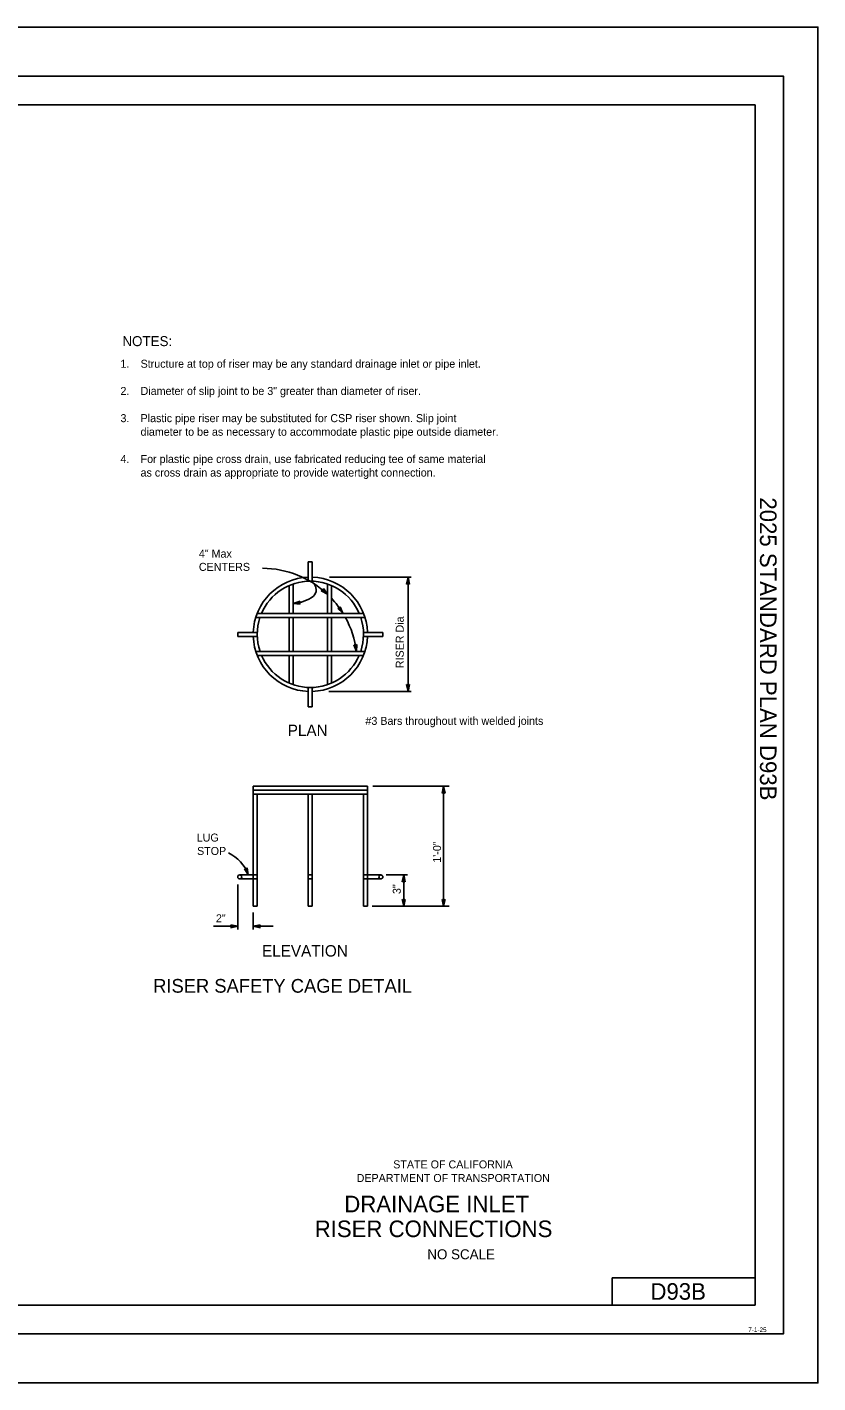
# Model space of a CAD drawing. Extents: x -894 to 866, y -472 to 714.
# Drawn here: x 174 to 866, y -472 to 714 of the extents above; entities that cross this region are included whole.
import ezdxf

# ---------------------------------------------------------------- set-up
doc = ezdxf.new("R2010")
doc.units = 0
for name, color, linetype in [('56 Stage 3 Anno', 7, 'Continuous'), ('57 Undefined', 7, 'Continuous'), ('60 Nongeo Data', 7, 'Continuous'), ('border_INSIDE-BORDER-anno', 7, 'Continuous'), ('border_PLOTTING-ELEMENTS', 7, 'Continuous'), ('border_rw_22x34_Cut_Lines', 7, 'Continuous'), ('border_SHEET', 7, 'Continuous'), ('border_WITHIN-BORDER-anno', 7, 'Continuous')]:
    doc.layers.add(name, color=color, linetype=linetype)

msp = doc.modelspace()

# ---------------------------------------------------------------- linework, layer by layer
at = {"layer": '56 Stage 3 Anno'}
for p, q in [((438.7, 232.3), (510.1, 232.3)), ((506.1, 226.3), (507.5, 232.3)), ((507.5, 227.1), (506.1, 226.3)), ((506.1, 226.3), (506.1, 226.3)), ((506.5, 226.5), (507.5, 230.9)), ((506.8, 226.8), (507.5, 229.6)), ((507.2, 227), (507.5, 228.2)), ((507.5, 132.4), (507.5, 232.3)), ((507.5, 232.3), (507.5, 232.3)), ((507.5, 232.3), (508.8, 226.3)), ((507.5, 230.9), (508.4, 226.6)), ((507.5, 229.6), (508.1, 226.7)), ((507.5, 228.2), (507.7, 227)), ((508.8, 226.3), (507.5, 227.1)), ((508.8, 226.3), (508.8, 226.3)), ((431.6, 220.5), (433.1, 220.9)), ((436.9, 217.4), (431.6, 220.5)), ((431.6, 220.5), (431.6, 220.5)), ((435.9, 218.3), (432, 220.6)), ((434.9, 219.3), (432.4, 220.7)), ((433.9, 220.2), (432.8, 220.8)), ((433.1, 220.9), (433.4, 222.5)), ((433.2, 221.3), (433.9, 220.2)), ((433.3, 221.6), (434.9, 219.3)), ((433.4, 222.5), (433.4, 222.5)), ((433.4, 222.5), (436.9, 217.4)), ((433.4, 222), (435.9, 218.3)), ((436.9, 217.4), (436.9, 217.4)), ((407.1, 209.5), (413, 211.3)), ((413.2, 208.7), (407.1, 209.5)), ((407.1, 209.5), (407.1, 209.5)), ((408.5, 209.6), (412.8, 210.9)), ((412.9, 209), (408.5, 209.6)), ((409.9, 209.7), (412.6, 210.6)), ((412.7, 209.3), (409.9, 209.7)), ((411.2, 209.8), (412.4, 210.2)), ((412.5, 209.7), (411.2, 209.8)), ((413, 211.3), (412.3, 209.9)), ((412.3, 209.9), (413.2, 208.7)), ((413, 211.3), (413, 211.3)), ((413.2, 208.7), (413.2, 208.7)), ((446, 204.9), (447.5, 205)), ((450.5, 200.8), (446, 204.9)), ((446, 204.9), (446, 204.9)), ((449.7, 201.9), (446.4, 205)), ((448.9, 203), (446.8, 205)), ((448.1, 204.2), (447.2, 205)), ((447.5, 205), (448.2, 206.5)), ((447.7, 205.3), (448.1, 204.2)), ((447.9, 205.7), (448.9, 203)), ((448, 206.1), (449.7, 201.9)), ((448.2, 206.5), (448.2, 206.5)), ((448.2, 206.5), (450.5, 200.8)), ((450.5, 200.8), (450.5, 200.8)), ((462.3, 167.5), (460, 173.2)), ((460, 173.2), (460, 173.2)), ((460, 173.2), (461.5, 172.6)), ((462.1, 168.8), (460.4, 173)), ((461.8, 170.2), (460.8, 172.9)), ((461.6, 171.5), (461.2, 172.7)), ((461.5, 172.6), (462.7, 173.6)), ((461.7, 172.8), (461.6, 171.5)), ((462, 173), (461.8, 170.2)), ((462.3, 173.3), (462.1, 168.8)), ((462.7, 173.6), (462.3, 167.5)), ((462.3, 167.5), (462.3, 167.5)), ((462.7, 173.6), (462.7, 173.6)), ((438.2, 132.4), (510.1, 132.4)), ((507.5, 132.4), (506.1, 138.4)), ((506.1, 138.4), (506.1, 138.4)), ((506.1, 138.4), (507.5, 137.6)), ((507.5, 133.8), (506.5, 138.2)), ((507.5, 135.2), (506.8, 138)), ((507.5, 136.5), (507.2, 137.7)), ((507.5, 137.6), (508.8, 138.4)), ((508.8, 138.4), (507.5, 132.4)), ((508.4, 138.2), (507.5, 133.8)), ((508.1, 137.9), (507.5, 135.2)), ((507.7, 137.8), (507.5, 136.5)), ((507.5, 132.4), (507.5, 132.4)), ((508.8, 138.4), (508.8, 138.4)), ((476.7, 49.5), (543.4, 49.5)), ((537.2, 43.5), (538.5, 49.5)), ((537.5, 43.7), (538.5, 48.1)), ((538.5, -55.5), (538.5, 49.5)), ((538.5, 49.5), (538.5, 49.5)), ((538.5, 49.5), (539.9, 43.5)), ((538.5, 48.1), (539.5, 43.7)), ((538.5, 44.3), (537.2, 43.5)), ((537.2, 43.5), (537.2, 43.5)), ((537.9, 43.9), (538.5, 46.7)), ((538.3, 44.1), (538.5, 45.3)), ((538.5, 46.7), (539.2, 43.9)), ((538.5, 45.3), (538.8, 44.1)), ((539.9, 43.5), (538.5, 44.3)), ((539.9, 43.5), (539.9, 43.5)), ((367.7, -27.9), (364.3, -22.8)), ((364.3, -22.8), (364.3, -22.8)), ((364.3, -22.8), (365.8, -23.1)), ((367.2, -26.6), (364.7, -22.9)), ((366.7, -25.4), (365.1, -22.9)), ((366.2, -24.1), (365.5, -23)), ((365.8, -23.1), (366.8, -21.9)), ((366, -22.8), (366.2, -24.1)), ((366.3, -22.5), (366.7, -25.4)), ((366.5, -22.2), (367.2, -26.6)), ((366.8, -21.9), (366.8, -21.9)), ((366.8, -21.9), (367.7, -27.9)), ((367.7, -27.9), (367.7, -27.9)), ((488.4, -28), (507.1, -28)), ((502.3, -34), (503.7, -28)), ((503.7, -33.2), (502.3, -34)), ((502.3, -34), (502.3, -34)), ((502.7, -33.8), (503.7, -29.4)), ((503, -33.6), (503.7, -30.8)), ((503.4, -33.4), (503.7, -32.2)), ((503.7, -55.5), (503.7, -28)), ((503.7, -28), (503.7, -28)), ((503.7, -28), (505, -34)), ((503.7, -29.4), (504.6, -33.8)), ((503.7, -30.8), (504.3, -33.6)), ((503.7, -32.2), (503.9, -33.4)), ((505, -34), (503.7, -33.2)), ((505, -34), (505, -34)), ((358.5, -36.4), (358.5, -75.7)), ((476.2, -55.5), (543.4, -55.5)), ((503.7, -55.5), (502.3, -49.5)), ((502.3, -49.5), (502.3, -49.5)), ((502.3, -49.5), (503.7, -50.3)), ((503.7, -54.2), (502.7, -49.8)), ((503.7, -52.8), (503, -50)), ((503.7, -51.4), (503.4, -50.2)), ((503.7, -50.3), (505, -49.5)), ((505, -49.5), (503.7, -55.5)), ((504.7, -49.8), (503.7, -54.2)), ((504.3, -50), (503.7, -52.8)), ((503.9, -50.2), (503.7, -51.4)), ((503.7, -55.5), (503.7, -55.5)), ((505, -49.5), (505, -49.5)), ((538.5, -55.5), (537.2, -49.5)), ((537.2, -49.5), (537.2, -49.5)), ((537.2, -49.5), (538.5, -50.3)), ((538.5, -54.2), (537.6, -49.8)), ((538.5, -52.8), (537.9, -50)), ((538.5, -51.4), (538.3, -50.2)), ((538.5, -50.3), (539.9, -49.5)), ((539.9, -49.5), (538.5, -55.5)), ((539.5, -49.8), (538.5, -54.2)), ((539.2, -50), (538.5, -52.8)), ((538.8, -50.2), (538.5, -51.4)), ((538.5, -55.5), (538.5, -55.5)), ((539.9, -49.5), (539.9, -49.5)), ((372, -61), (372, -75.7)), ((337.4, -73), (358.5, -73)), ((353.3, -73), (352.5, -71.6)), ((352.5, -71.6), (352.5, -71.6)), ((352.5, -71.6), (358.5, -73)), ((358.5, -73), (352.5, -74.3)), ((352.5, -74.3), (353.3, -73)), ((352.5, -74.3), (352.5, -74.3)), ((352.7, -72), (357.1, -73)), ((357.1, -73), (352.7, -74)), ((352.9, -72.4), (355.7, -73)), ((355.7, -73), (352.9, -73.6)), ((353.1, -72.7), (354.3, -73)), ((354.3, -73), (353.1, -73.3)), ((358.5, -73), (358.5, -73)), ((372, -73), (378, -71.7)), ((372, -73), (389.6, -73)), ((378, -74.3), (372, -73)), ((372, -73), (372, -73)), ((373.3, -73), (377.7, -72)), ((377.7, -74), (373.3, -73)), ((374.7, -73), (377.5, -72.4)), ((377.5, -73.6), (374.7, -73)), ((376.1, -73), (377.3, -72.7)), ((377.3, -73.3), (376.1, -73)), ((378, -71.7), (377.2, -73)), ((377.2, -73), (378, -74.3)), ((378, -71.7), (378, -71.7)), ((378, -74.3), (378, -74.3))]:
    msp.add_line(p, q, dxfattribs=at)
for centre, radius, start, end in [((379.8, 157), 83.2, 46.5969, 89.6654), ((419.6, 221.4), 7.53, 312.2329, 49.4125), ((405.5, 241.9), 32.5, 272.851, 306.3221), ((379.8, 157), 83.2, 31.7631, 43.2544), ((379.8, 157), 83.2, 7.2381, 28.9731), ((336.8, -38.5), 32.6, 18.9753, 65.4448)]:
    msp.add_arc(centre, radius, start, end, dxfattribs=at)
at = {"layer": '60 Nongeo Data'}
for p, q in [((420.2, 228.8), (420.2, 245.8)), ((423.7, 245.8), (420.2, 245.8)), ((423.7, 228.8), (423.7, 245.8)), ((407.1, 200.7), (407.1, 226.4)), ((436.9, 200.7), (436.9, 226.4)), ((403.6, 200.7), (403.6, 225.1)), ((440.4, 200.7), (440.4, 225)), ((374.2, 197.2), (469.7, 197.2)), ((375.4, 200.7), (468.5, 200.7)), ((403.6, 167.4), (403.6, 197.2)), ((407.1, 167.4), (407.1, 197.2)), ((436.9, 167.4), (436.9, 197.2)), ((440.4, 167.4), (440.4, 197.2)), ((358.5, 184.1), (375.5, 184.1)), ((358.5, 180.6), (358.5, 184.1)), ((358.5, 180.6), (375.5, 180.6)), ((468.4, 184.1), (485.4, 184.1)), ((468.4, 180.6), (485.4, 180.6)), ((485.4, 180.6), (485.4, 184.1)), ((374.2, 167.4), (469.7, 167.4)), ((375.5, 163.9), (468.4, 163.9)), ((403.6, 139.6), (403.6, 163.9)), ((407.1, 138.3), (407.1, 163.9)), ((436.9, 138.3), (436.9, 163.9)), ((440.4, 139.7), (440.4, 163.9)), ((420.2, 118.9), (420.2, 135.9)), ((423.7, 118.9), (423.7, 135.9)), ((420.2, 118.9), (423.7, 118.9)), ((372, 49.5), (472, 49.5)), ((372, 49.5), (372, -55.5)), ((472, 49.5), (472, -55.5)), ((372, 46), (472, 46)), ((372, 42.5), (472, 42.5)), ((375.5, 42.5), (375.5, -55.5)), ((420.2, 42.5), (420.2, -55.5)), ((423.7, 42.5), (423.7, -55.5)), ((468.5, 42.5), (468.5, -55.5)), ((360.2, -28), (375.5, -28)), ((360.2, -31.5), (375.5, -31.5)), ((420.2, -28), (423.7, -28)), ((420.2, -31.5), (423.7, -31.5)), ((468.5, -28), (483.7, -28)), ((468.5, -31.5), (483.7, -31.5)), ((372, -55.5), (375.5, -55.5)), ((420.2, -55.5), (423.7, -55.5)), ((468.5, -55.5), (472, -55.5))]:
    msp.add_line(p, q, dxfattribs=at)
for centre in [(360.2, -29.8), (483.7, -29.8)]:
    msp.add_circle(centre, 1.75, dxfattribs=at)
for radius, start, end in [(50, 92.0058, 177.9942), (46.5, 23.2425, 156.7575), (50, 2.0058, 87.9942), (46.5, 161.3761, 198.754), (46.5, 341.246, 18.6239), (50, 182.0058, 267.9942), (50, 272.0058, 357.9942), (46.5, 203.3767, 336.6233)]:
    msp.add_arc((422, 182.4), radius, start, end, dxfattribs=at)
at = {"layer": 'border_PLOTTING-ELEMENTS'}
for points in [[(-894, -472.4), (866, -472.4), (866, 713.6), (-894, 713.6)], [(-864, 670.6), (836, 670.6), (836, -429.4), (-864, -429.4)]]:
    msp.add_lwpolyline(points, close=True, dxfattribs=at)
at = {"layer": 'border_rw_22x34_Cut_Lines'}
msp.add_lwpolyline([(-864, 670.6), (836, 670.6), (836, -429.4), (-864, -429.4)], close=True, dxfattribs=at)
at = {"layer": 'border_SHEET'}
for p, q in [((-814, 645.6), (811, 645.6)), ((811, 645.6), (811, -404.4)), ((685.9, -404.4), (685.9, -380.4)), ((685.9, -380.4), (810.9, -380.4)), ((811, -404.4), (-814, -404.4))]:
    msp.add_line(p, q, dxfattribs=at)

# ---------------------------------------------------------------- texts
at = {"layer": '57 Undefined'}
for s, height, p in [('NOTES:', 8.75, (257.6, 434.5)), ('1. ', 7, (255.9, 415.6)), ('Structure at top of riser may be any standard drainage inlet or pipe inlet.', 7, (273.5, 415.6)), ('2.', 7, (255.9, 391.8)), ('Diameter of slip joint to be 3" greater than diameter of riser.', 7, (273.5, 391.8)), ('3.', 7, (255.9, 368)), ('Plastic pipe riser may be substituted for CSP riser shown. Slip joint', 7, (273.5, 368)), ('diameter to be as necessary to accommodate plastic pipe outside diameter.', 7, (273.5, 356.1)), ('4.', 7, (255.9, 332.3)), ('For plastic pipe cross drain, use fabricated reducing tee of same material', 7, (273.5, 332.3)), ('as cross drain as appropriate to provide watertight connection.', 7, (273.5, 320.4)), ('4" Max', 7, (324.5, 249.5)), ('CENTERS', 7, (324.5, 237.9)), ('#3 Bars throughout with welded joints', 7, (470.2, 103.2)), ('PLAN', 10, (402.2, 93.4)), ('LUG', 7, (322.6, 1.1)), ('STOP', 7, (322.9, -10.6)), ('2"', 7, (339.4, -69.5)), ('ELEVATION', 10, (379.7, -99.5)), ('RISER SAFETY CAGE DETAIL', 12, (284.5, -131.1))]:
    msp.add_text(s, height=height, dxfattribs=at).set_placement(p)
for s, p in [('RISER Dia', (503.7, 152.8)), ('1\'-0"', (536.3, -17.4)), ('3"', (501.1, -44.8))]:
    msp.add_text(s, height=7, rotation=90, dxfattribs=at).set_placement(p)
at = {"layer": 'border_INSIDE-BORDER-anno'}
for s, height, p in [('STATE OF CALIFORNIA', 7, (494.5, -284.8)), ('DEPARTMENT OF TRANSPORTATION', 7, (462.5, -296.7)), ('DRAINAGE INLET', 14.5, (451.7, -323.2)), ('RISER CONNECTIONS', 14.5, (425.8, -344.9)), ('NO SCALE', 8.75, (524.3, -364.3))]:
    msp.add_text(s, height=height, dxfattribs=at).set_placement(p)
at = {"layer": 'border_WITHIN-BORDER-anno'}
msp.add_text('2025 STANDARD PLAN D93B', height=14.5, rotation=270, dxfattribs=at).set_placement((815.3, 302.2))
for s, height, p in [('D93B', 14.5, (719.5, -399.7)), ('7-1-25', 4, (805.1, -427.9))]:
    msp.add_text(s, height=height, dxfattribs=at).set_placement(p)

doc.saveas('drawing.dxf')
